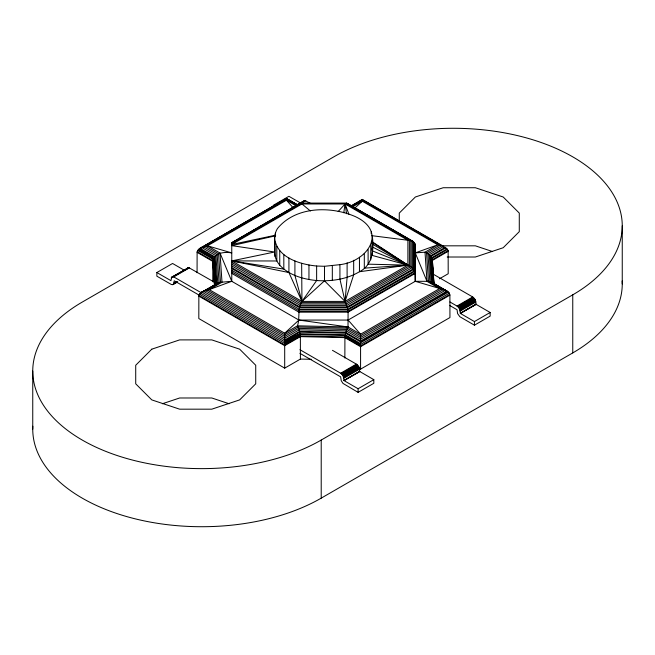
<?xml version="1.0" encoding="UTF-8"?>
<svg xmlns="http://www.w3.org/2000/svg" width="655" height="655" viewBox="0 0 655 655"><rect width="100%" height="100%" fill="white"/><g stroke="black" fill="none" stroke-linecap="round" stroke-linejoin="round"><path stroke-width="0.98" d="M231.764 244.004L231.764 243.251M360.577 343.613L345.21 334.746L300.088 333.723L284.696 341.754L284.696 340.878L299.777 332.167L345.545 333.207L360.577 341.885L447.668 291.598L449.183 293.284L449.895 295.135L449.944 317.552L360.577 369.15L358.825 368.135M344.857 358.031L344.915 336.948L346.217 330.914L348.018 326.96L348.092 312.157L347.445 307.711L345.062 301.415L339.929 279.177L339.929 264.661C367.602 261.484 388.014 231.731 355.198 216.543C330.529 205.858 295.569 206.284 277.433 228.579C273.004 235.612 275.043 244.209 274.601 252.011C274.568 256.916 276.656 261.476 279.742 265.193C289.174 275.313 303.281 279.226 316.635 280.536C331.315 281.552 346.659 279.349 359.456 271.727C372.81 265.095 373.972 249.424 372.335 236.349M310.372 210.984L301.333 203.427L300.219 203.148L346.79 203.148L413.166 241.466L413.166 268.877L415.114 272.75L415.245 281.306L348.108 320.066L298.909 320.066L231.764 281.306L219.048 282.428L201.085 292.605L199.57 294.283L198.858 296.134L198.809 318.551L284.696 368.143L300.416 359.063L311.526 359.317M197.073 272.709L197.114 252.331L197.826 250.48L200.012 248.294L286.44 198.399L297.419 204.737M212.793 281.789L212.826 261.402C214.218 252.527 224.501 251.684 231.764 252.895L207.463 245.813L201.56 247.402L215.913 255.687L217.763 282.862M274.601 237.487C276.189 257.399 299.867 264.432 316.635 266.02L316.635 280.536L301.947 301.415C297.247 308.832 300.121 317.929 297.493 325.813L299.155 329.85L300.367 335.941L300.416 359.063M173.378 284.36L174.255 280.79L199.087 295.118M413.166 241.466L414.942 243.832L415.213 273.405L348.092 312.157L298.917 312.157L299.253 309.258L231.764 270.294L231.764 271.915L299.032 310.748M275.624 235.8L231.764 245.633L274.601 252.011L231.764 260.895L301.947 301.415L345.062 301.415L347.109 277.319L347.109 262.794M343.777 212.736L345.062 203.967L346.79 203.148M214.062 282.002L188.902 267.682L171.782 277.081L170.93 280.651L156.856 272.546L156.856 276.181L171.422 284.532L172.969 284.589L177.742 281.838M197.499 251.086L197.114 252.331L212.826 261.402L214.431 285.097M339.929 264.661L324.495 266.29L324.495 280.815L345.062 301.415L353.675 274.805L353.675 260.289M437.859 286.251L447.668 291.598L447.005 291.098L360.577 340.993L345.75 332.437L299.589 331.389L284.696 339.986L201.756 292.105L199.005 295.511L284.696 344.988L300.367 335.941L344.915 336.948L360.577 344.44L449.183 293.284L449.756 294.504L360.577 345.987L344.915 336.948L360.577 345.234M299.253 204.286L299.769 203.41M186.929 268.82L187.502 268.001M199.243 294.889L199.988 293.702L201.74 292.785M297.657 205.187L286.44 198.711L198.752 249.334L197.261 251.7L212.924 260.747L214.766 284.876M200.012 248.294L214.84 256.858L216.649 283.5L215.38 284.819L213.612 258.766L199.341 248.802L286.44 198.514L297.051 204.638M338.177 211.532L345.062 203.967L407.893 240.246L412.069 240.835L412.069 267.723L413.166 268.877L347.248 306.933L299.769 306.933L231.764 267.674M324.495 280.815L301.947 301.415L288.921 272.546L288.921 258.021M354.838 208.02L362.313 201.224L362.313 199.398L350.924 205.981M201.756 292.105L201.085 292.605L212.703 286.276M359.734 201.535L361.454 200.495L359.751 201.462M156.856 272.546L172.576 263.474L183.949 270.032M273.2 205.383L288.921 196.303L301.161 203.369M200.487 248.941L197.826 250.48L213.317 259.421L215.077 285.334M296.854 204.868L304.722 200.487L310.192 203.189M171.446 277.433L188.378 267.658M304.722 200.487L231.764 242.669L231.764 281.306L209.207 289.616L203.304 291.205L284.696 338.201L299.155 329.85L346.217 330.914L360.577 339.208L445.449 290.198L415.245 281.306L415.213 245.011L414.41 242.768L412.658 241.752M231.764 242.784L299.572 203.639M171.209 277.892L188.902 267.682M231.764 242.98L305.238 200.512M232.648 242.743L234.4 241.728M240.532 238.191L242.285 237.175M244.037 236.168L245.789 235.153M251.921 231.608L253.681 230.601M259.814 227.056L265.07 224.018M266.822 223.011L268.575 221.996M270.327 220.989L272.955 219.466M274.715 218.459L276.467 217.444M278.219 216.428L280.848 214.914M282.6 213.898L284.352 212.891M286.104 211.876L287.856 210.869M290.484 209.346L292.236 208.339M172.183 276.844L173.739 276.901L189.459 267.829M301.431 203.181L305.795 200.659M231.764 243.594L301.333 203.427L345.684 203.427L409.391 240.213L409.391 265.824L412.069 267.723L346.79 305.41L300.219 305.41L231.764 265.889M174.099 282.985L176.719 281.47M173.722 283.672L176.572 282.027M172.502 284.704L177.202 281.986M350.982 206.259L362.313 199.709L443.713 246.395L429.254 254.738L431.096 281.912L447.005 291.098M203.41 291.729L209.395 288.274M211.106 287.283L212.818 286.3L200.495 293.137L284.696 341.754M352.914 205.416L358.039 202.452M351.432 206.612L362.313 200.324L439.931 245.134L441.912 245.666L427.961 253.722L425.013 252.191L415.245 252.895L415.213 245.011M352.93 206.636L362.313 201.224L437.81 244.806L439.931 245.134L426.536 252.863L428.468 281.314L441.667 288.937L360.577 335.761L347.371 328.139L298.09 327.025L284.696 334.754L207.086 289.944L220.481 282.215L218.549 253.763L205.343 246.141L286.44 199.316L297.002 205.416M345.062 301.415L407.893 265.136L409.391 265.824L345.684 302.602L301.333 302.602L231.764 262.442M284.696 342.606L300.088 333.723L284.696 340.878M439.472 278.784L448.2 273.741L448.151 251.323L447.021 248.892L431.637 257.775L433.405 283.828M433.692 284.335L431.94 258.43L447.447 249.473L448.012 250.693L432.341 259.74L433.864 283.877L431.94 258.43L430.368 255.892L427.961 253.722L429.844 281.503L443.656 289.477L360.577 337.44L346.765 329.473L298.647 328.384L284.696 336.441L205.097 290.484L219.048 282.428L217.165 254.648L203.361 246.673M432.447 263.449L432.447 260.395L448.151 251.323L447.774 250.079M414.713 271.432L347.887 310.011L299.13 310.011L298.958 311.469L348.051 311.469L415.114 272.75L414.713 243.283M360.577 342.761L448.257 292.13L449.183 293.284M449.895 295.135L360.577 346.7L344.866 337.636L300.408 336.629L284.696 345.693L198.858 296.134M299.933 349.704L340.641 373.211L356.361 364.131L358.891 366.956L359.767 371.532L373.817 379.654L373.817 383.29L358.097 392.361L342.974 383.404L341.247 380.727L340.641 376.838L299.933 353.332M449.903 301.955L456.985 306.041L472.705 296.969L475.235 299.785L476.111 304.362L490.153 312.484L490.153 316.119L474.433 325.191L459.867 316.725L457.583 313.557L457.059 309.741L449.903 305.582M340.641 373.211L341.214 373.596L356.942 364.524M456.985 306.041L457.558 306.434L473.278 297.354M341.214 373.596L341.771 374.095L357.491 365.015M457.558 306.434L458.115 306.925L473.835 297.845M341.771 374.095L342.295 374.676L358.015 365.596M458.115 306.925L458.631 307.506L474.359 298.426M342.295 374.676L342.761 375.331L358.49 366.251M458.631 307.506L459.106 308.161L474.826 299.081M373.817 379.654L358.097 388.734L344.047 380.612L343.171 376.035L358.891 366.956M490.153 312.484L474.433 321.564L460.391 313.442L459.515 308.865L475.235 299.785M343.507 376.764L359.227 367.692M459.843 309.602L475.563 300.522M343.744 377.509L359.464 368.429M460.088 310.339L475.808 301.267M343.891 378.238L359.62 369.158M460.236 311.068L475.956 301.996M343.957 380.449L359.669 371.336M460.293 313.278L476.013 304.166M343.998 380.555L359.685 371.41M476.029 304.239L460.342 313.385L476.16 304.411M344.022 380.588L359.824 371.573M321.212 440.054L572.757 294.824A168.974 97.554 0 0 0 572.757 156.856A168.974 97.554 0 0 0 333.788 156.856L82.243 302.086A168.974 97.554 0 0 0 82.243 440.054A168.974 97.554 0 0 0 321.212 440.054L321.212 498.144A168.974 97.554 0 0 1 134.717 518.719A168.974 97.554 0 0 1 32.824 426.217M321.212 498.144L572.757 352.914A168.974 97.554 0 0 0 622.176 280.987M162.358 403.75L179.642 397.986L211.802 397.986L229.086 403.75M275.624 235.178L231.764 244.487L301.947 203.967L345.062 203.967L348.91 214.25M415.245 281.306L428.468 281.314L431.096 281.912M443.198 245.822L475.358 245.822L492.642 251.585M447.218 257.014L475.358 257.014L503.204 247.729L519.284 231.657L519.284 213.088L503.204 197.008L475.358 187.731L443.198 187.731L415.352 197.008L399.272 213.088L399.272 221.881M299.253 309.258L347.764 309.258L414.41 270.777L414.41 242.768M288.921 272.546L231.764 260.895L276.811 260.977L276.811 246.46M426.994 281.363L425.013 252.191L437.81 244.806L415.245 252.895L426.994 281.363L439.554 288.609L360.577 334.214L348.018 326.96L297.493 325.813L284.696 333.207L209.207 289.616L222.004 282.231L220.023 253.059L207.463 245.813L286.44 200.217L296.486 206.014M316.635 266.02L324.495 266.29M371.794 235.677L407.893 240.246L407.893 265.136L359.456 271.727L359.456 257.202M348.018 326.96L298.909 320.066L284.696 333.207L284.696 368.143M231.764 260.895L283.82 269.082L283.82 254.566M372.122 246.829L407.893 265.136L364.311 268.149L364.311 253.624M434.273 284.311L436.074 285.285M437.769 286.268L448.257 292.13M362.313 199.398L447.021 248.892M363.197 200.495L365.842 202.018M367.611 203.042L372.908 206.096M379.081 209.665L380.85 210.681M383.494 212.212L385.255 213.227M387.023 214.25L388.783 215.266M391.436 216.797L393.197 217.812M394.965 218.835L396.725 219.851M399.378 221.382L401.138 222.397M402.907 223.421L404.667 224.436M407.32 225.967L409.08 226.982M410.849 228.006L413.493 229.528M415.262 230.552L417.022 231.567M418.791 232.59L421.435 234.113M426.733 237.167L429.377 238.698M431.146 239.722L436.435 242.776M442.616 246.337L444.377 247.361M347.248 203.41L413.641 241.859L413.641 269.492L347.445 307.711L299.572 307.711L231.764 268.566M346.266 203.156L410.8 240.41L410.8 266.691L346.266 303.953L300.751 303.953L231.764 264.121M351.268 206.317L356.533 209.354M362.673 212.891L364.426 213.907M370.566 217.452L372.318 218.467M374.07 219.474L375.823 220.489M381.963 224.035L383.715 225.05M386.352 226.565L388.104 227.58M389.856 228.587L395.121 231.633M397.749 233.147L403.013 236.185M409.154 239.73L410.906 240.745M432.873 273.97L472.705 296.969M432.644 282.919L430.843 256.498L445.932 247.795L445.261 247.287L430.368 255.892L432.177 282.534L447.668 291.598M292.417 202.428L296.682 204.892M437.671 286.292L439.374 287.275M441.085 288.257L446.202 291.221M199.341 248.802L214.373 257.472L216.166 283.893M198.244 249.891L213.612 258.766L198.752 249.334M360.577 344.44L345.087 335.499L300.203 334.484L284.696 343.433L284.696 344.227L300.367 335.941L284.696 343.433L199.57 294.283M231.764 273.381L298.917 312.157M332.47 350.335L356.361 364.131M173.739 276.901L200.979 292.597M371.483 243.578L407.893 265.136L368.11 264.17L368.11 249.645M371.319 241.769L407.893 265.136L372.171 255.417L372.171 240.893M371.704 241.441L407.893 265.136L372.335 250.873L371.672 248.171M292.998 207.545L286.44 200.217L286.44 198.399M348.108 320.066L360.577 334.214L360.577 369.15M448.765 292.695L449.518 293.882M459.106 308.161L459.515 308.865M342.761 375.331L343.171 376.035M347.445 203.639L347.764 204.286M220.023 253.059L231.764 281.306M431.94 258.43L432.447 260.395M345.062 203.967L346.56 213.743M432.341 259.74L434.052 284.09M212.924 260.747L214.603 285.474M213.317 259.421L214.783 284.868M622.25 225.836L622.25 283.934M572.757 294.824L572.757 352.914M474.433 321.564L474.433 325.191M371.229 231.854L371.229 233.786M370.755 245.363L370.755 259.888M358.097 388.734L358.097 392.361M332.322 265.832L332.322 280.356M308.955 265.021L308.955 279.538M301.652 263.318L301.947 301.415L294.914 275.493L294.914 260.968M279.742 250.677L279.742 265.193M275.395 232.967L275.395 236.84M275.075 242.023L275.075 256.547M32.75 371.066L32.75 429.164M151.796 349.172L135.716 365.253L135.716 383.822L151.796 399.894L179.642 409.178L211.802 409.178L239.648 399.894L255.728 383.822L255.728 365.253L239.648 349.172L211.802 339.896L179.642 339.896L151.796 349.172"/></g></svg>
